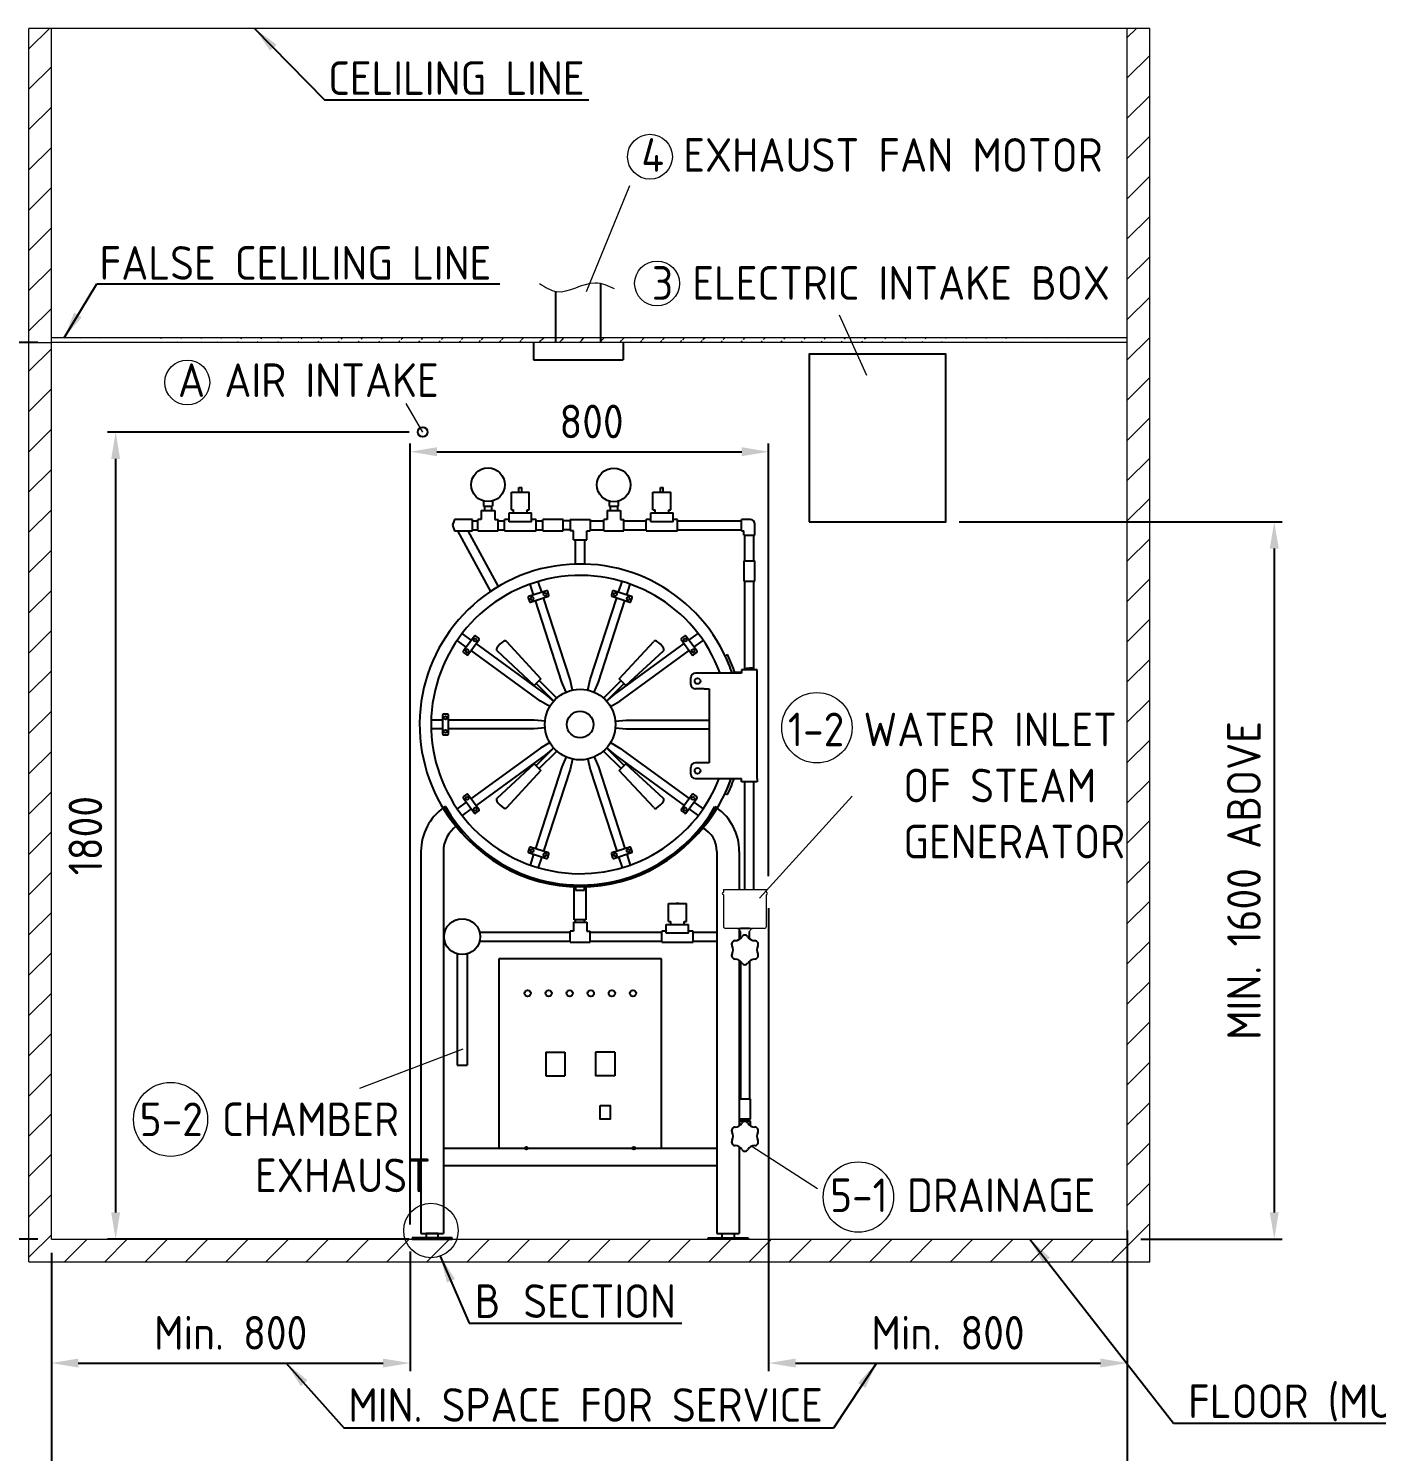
# Model space of a CAD drawing. Header units: millimetres. Extents: x -414134 to -402414, y -47635 to -39395.
# Drawn here: x -410227 to -407220, y -45771 to -42598 of the extents above; entities that cross this region are included whole.
import ezdxf

# ---------------------------------------------------------------- set-up
doc = ezdxf.new("R2010")
doc.units = ezdxf.units.MM
doc.linetypes.add('HIDDEN', pattern=[9.525, 6.35, -3.175])
doc.layers.get('0').update_dxf_attribs({"lineweight": 25})
for name, color, linetype, lineweight in [('D', 3, 'Continuous', 13), ('H', 2, 'HIDDEN', 15), ('S', 4, 'Continuous', 15)]:
    doc.layers.add(name, color=color, linetype=linetype, lineweight=lineweight)
doc.styles.get("Standard").update_dxf_attribs({"font": 'KAIU.TTF'})
doc.styles.add('STU25', font='isocp2.shx')
doc.dimstyles.new('STU25', dxfattribs={"dimscale": 30, "dimtxt": 2.5, "dimasz": 2, "dimexe": 0.6, "dimexo": 1, "dimgap": 1, "dimtad": 1, "dimdsep": 46, "dimtxsty": 'STU25', "dimcen": 2, "dimazin": 2, "dimtfac": 1, "dimtmove": 0, "dimatfit": 3, "dimfxl": 0, "dimtolj": 1, "dimtzin": 0, "dimarcsym": 0})
doc.dimstyles.new('STU25$7', dxfattribs={"dimscale": 30, "dimtxt": 2.5, "dimasz": 2, "dimexe": 1.25, "dimexo": 0.625, "dimgap": 1, "dimtad": 0, "dimdec": 4, "dimdsep": 46, "dimtxsty": 'STU25', "dimcen": 2.5, "dimazin": 2, "dimtfac": 1, "dimtdec": 4, "dimtmove": 0, "dimatfit": 3, "dimfxl": 0, "dimtolj": 1, "dimtzin": 0, "dimarcsym": 0})

# ---------------------------------------------------------------- blocks, each defined once
blk = doc.blocks.new('*D2')
at = {"layer": 'D', "color": 0, "linetype": 'Continuous', "lineweight": -2}
for p, q in [((-409375.5, -45264.9), (-409375.5, -43523.8)), ((-408575.5, -44487.9), (-408575.5, -43523.8)), ((-409315.5, -43541.8), (-408635.5, -43541.8))]:
    blk.add_line(p, q, dxfattribs=at)
at = {"layer": 'D', "color": 0}
for points in [[(-409315.5, -43531.8), (-409315.5, -43551.8), (-409375.5, -43541.8)], [(-408635.5, -43551.8), (-408635.5, -43531.8), (-408575.5, -43541.8)]]:
    blk.add_solid(points, dxfattribs=at)
at = {"layer": 'Defpoints', "color": 0}
for p in [(-408575.5, -43541.8), (-408575.5, -44517.9), (-409375.5, -45294.9)]:
    blk.add_point(p, dxfattribs=at)
at = {"layer": 'D', "color": 0, "insert": (-408970.5, -43474.3), "char_height": 75, "attachment_point": 5, "style": 'STU25'}
blk.add_mtext('\\A1;800', dxfattribs=at)
blk = doc.blocks.new('*D6')
at = {"layer": 'D', "color": 0, "lineweight": -2}
for p, q in [((-410175.5, -45327.9), (-410175.5, -45592)), ((-409375.5, -45324.9), (-409375.5, -45592)), ((-410115.5, -45574), (-409435.5, -45574))]:
    blk.add_line(p, q, dxfattribs=at)
at = {"layer": 'D', "color": 0}
for points in [[(-410115.5, -45564), (-410115.5, -45584), (-410175.5, -45574)], [(-409435.5, -45584), (-409435.5, -45564), (-409375.5, -45574)]]:
    blk.add_solid(points, dxfattribs=at)
at = {"layer": 'Defpoints', "color": 0}
for p in [(-410175.5, -45297.9), (-409375.5, -45294.9), (-409375.5, -45574)]:
    blk.add_point(p, dxfattribs=at)
at = {"layer": 'D', "color": 0, "insert": (-409775.5, -45506.5), "char_height": 75, "attachment_point": 5, "style": 'STU25'}
blk.add_mtext('\\A1;Min. 800', dxfattribs=at)
blk = doc.blocks.new('*D7')
at = {"layer": 'D', "color": 0, "lineweight": -2}
for p, q in [((-408575.5, -44559.7), (-408575.5, -45592)), ((-407775.5, -45278.4), (-407775.5, -45592)), ((-408515.5, -45574), (-407835.5, -45574))]:
    blk.add_line(p, q, dxfattribs=at)
at = {"layer": 'D', "color": 0}
for points in [[(-408515.5, -45564), (-408515.5, -45584), (-408575.5, -45574)], [(-407835.5, -45584), (-407835.5, -45564), (-407775.5, -45574)]]:
    blk.add_solid(points, dxfattribs=at)
at = {"layer": 'Defpoints', "color": 0}
for p in [(-408575.5, -44529.7), (-407775.5, -45248.4), (-407775.5, -45574)]:
    blk.add_point(p, dxfattribs=at)
at = {"layer": 'D', "color": 0, "insert": (-408175.5, -45506.5), "char_height": 75, "attachment_point": 5, "style": 'STU25'}
blk.add_mtext('\\A1;Min. 800', dxfattribs=at)
blk = doc.blocks.new('*D8')
at = {"layer": 'D', "color": 0, "lineweight": -2}
for p, q in [((-409377.1, -43497.9), (-410050.1, -43497.9)), ((-410032.1, -43557.9), (-410032.1, -45237.9)), ((-409377.1, -45297.9), (-410050.1, -45297.9))]:
    blk.add_line(p, q, dxfattribs=at)
at = {"layer": 'D', "color": 0}
for points in [[(-410022.1, -43557.9), (-410042.1, -43557.9), (-410032.1, -43497.9)], [(-410042.1, -45237.9), (-410022.1, -45237.9), (-410032.1, -45297.9)]]:
    blk.add_solid(points, dxfattribs=at)
at = {"layer": 'Defpoints', "color": 0}
for p in [(-409347.1, -43497.9), (-410032.1, -45297.9), (-409347.1, -45297.9)]:
    blk.add_point(p, dxfattribs=at)
at = {"layer": 'D', "color": 0, "insert": (-410099.6, -44397.9), "char_height": 75, "attachment_point": 5, "rotation": 90, "style": 'STU25'}
blk.add_mtext('\\A1;1800', dxfattribs=at)
blk = doc.blocks.new('*D16')
at = {"layer": 'D', "color": 0, "lineweight": -2}
for p, q in [((-407775.5, -45278.4), (-407775.5, -45941.9)), ((-410175.5, -45327.9), (-410175.5, -45941.9)), ((-410115.5, -45923.9), (-407835.5, -45923.9))]:
    blk.add_line(p, q, dxfattribs=at)
at = {"layer": 'D', "color": 0}
for points in [[(-410115.5, -45913.9), (-410115.5, -45933.9), (-410175.5, -45923.9)], [(-407835.5, -45933.9), (-407835.5, -45913.9), (-407775.5, -45923.9)]]:
    blk.add_solid(points, dxfattribs=at)
at = {"layer": 'Defpoints', "color": 0}
for p in [(-407775.5, -45248.4), (-410175.5, -45297.9), (-407775.5, -45923.9)]:
    blk.add_point(p, dxfattribs=at)
at = {"layer": 'D', "color": 0, "insert": (-408862.4, -45852.6), "char_height": 75, "attachment_point": 5, "style": 'STU25'}
blk.add_mtext('\\A1;2400(STERILIZE SPACE)', dxfattribs=at)
blk = doc.blocks.new('*D20')
at = {"layer": 'D', "color": 0, "lineweight": -2}
for p, q in [((-408150.3, -43697.9), (-407429.7, -43697.9)), ((-407447.7, -43757.9), (-407447.7, -45237.9)), ((-407745.5, -45297.9), (-407429.7, -45297.9))]:
    blk.add_line(p, q, dxfattribs=at)
at = {"layer": 'D', "color": 0}
for points in [[(-407437.7, -43757.9), (-407457.7, -43757.9), (-407447.7, -43697.9)], [(-407457.7, -45237.9), (-407437.7, -45237.9), (-407447.7, -45297.9)]]:
    blk.add_solid(points, dxfattribs=at)
at = {"layer": 'Defpoints', "color": 0}
for p in [(-408180.3, -43697.9), (-407775.5, -45297.9), (-407447.7, -45297.9)]:
    blk.add_point(p, dxfattribs=at)
at = {"layer": 'D', "color": 0, "insert": (-407515.2, -44497.9), "char_height": 75, "attachment_point": 5, "rotation": 90, "style": 'STU25'}
blk.add_mtext('\\A1;{\\Fisocp2.shx;MIN. 1600 ABOVE}', dxfattribs=at)
blk = doc.blocks.new('*D19')
at = {"layer": 'D', "color": 0, "lineweight": -2}
for p, q in [((-410205.5, -43297.9), (-410387.2, -43297.9)), ((-410369.2, -43357.9), (-410369.2, -45237.9)), ((-410205.5, -45297.9), (-410387.2, -45297.9))]:
    blk.add_line(p, q, dxfattribs=at)
at = {"layer": 'D', "color": 0}
for points in [[(-410359.2, -43357.9), (-410379.2, -43357.9), (-410369.2, -43297.9)], [(-410379.2, -45237.9), (-410359.2, -45237.9), (-410369.2, -45297.9)]]:
    blk.add_solid(points, dxfattribs=at)
at = {"layer": 'Defpoints', "color": 0}
for p in [(-410175.5, -43297.9), (-410369.2, -45297.9), (-410175.5, -45297.9)]:
    blk.add_point(p, dxfattribs=at)
at = {"layer": 'D', "color": 0, "insert": (-410477.9, -44864.7), "char_height": 75, "attachment_point": 1, "rotation": 90, "style": 'STU25'}
blk.add_mtext('\\A1;FINISHED WALL {\\f標楷體|b0|i0|c136|p65;＞}2000mm', dxfattribs=at)

msp = doc.modelspace()

# ---------------------------------------------------------------- hatches: boundary and pattern name
at = {"layer": 'H', "linetype": 'HIDDEN', "ltscale": 5}
h = msp.add_hatch(dxfattribs=at)
h.set_pattern_fill('ANSI31', color=256, scale=20, style=0)
h.set_pattern_definition([(45, (-175861.64, -25781.64), (-44.90128, 44.90128), [])])
h.paths.add_polyline_path([(-407725.48, -45347.93), (-407725.48, -42597.93), (-407775.48, -42597.93), (-407775.48, -45297.93), (-410175.48, -45297.93), (-410175.48, -42597.93), (-410225.48, -42597.93), (-410225.48, -45347.93)])
at = {"layer": 'H'}
h = msp.add_hatch(dxfattribs=at)
h.set_pattern_fill('ANSI31', color=256, scale=10, style=0)
h.set_pattern_definition([(45, (-172632.392, -25781.64), (-22.4506403, 22.4506403), [])])
edge = h.paths.add_edge_path()
edge.add_line((-407775.48, -43297.93), (-410175.48, -43297.93))
edge.add_line((-407775.48, -43287.93), (-410175.48, -43287.93))

# ---------------------------------------------------------------- linework, layer by layer
at = {"linetype": 'Continuous'}
for p, q in [((-409049.98, -43297.93), (-409049.98, -43184.533)), ((-408949.98, -43297.93), (-408949.98, -43166.623)), ((-409099.98, -43297.93), (-409099.98, -43337.073)), ((-408899.98, -43297.93), (-408899.98, -43337.073)), ((-409099.98, -43337.073), (-408899.98, -43337.073)), ((-409149.404, -43631.697), (-409109.404, -43631.697)), ((-409149.404, -43671.697), (-409149.404, -43631.697)), ((-409132.404, -43631.697), (-409132.404, -43621.697)), ((-409132.404, -43621.697), (-409126.404, -43621.697)), ((-409126.404, -43631.697), (-409126.404, -43621.697)), ((-409109.404, -43671.697), (-409109.404, -43631.697)), ((-408833.48, -43631.697), (-408793.48, -43631.697)), ((-408833.48, -43671.697), (-408833.48, -43631.697)), ((-408816.48, -43631.697), (-408816.48, -43621.697)), ((-408816.48, -43621.697), (-408810.48, -43621.697)), ((-408810.48, -43631.697), (-408810.48, -43621.697)), ((-408793.48, -43671.697), (-408793.48, -43631.697)), ((-409211.414, -43651.849), (-409211.414, -43663.207)), ((-409211.414, -43663.207), (-409191.414, -43663.207)), ((-409209.414, -43663.207), (-409209.414, -43673.207)), ((-409193.414, -43663.207), (-409193.414, -43673.207)), ((-409193.414, -43663.207), (-409193.414, -43673.207)), ((-409191.414, -43651.849), (-409191.414, -43663.207)), ((-408930.98, -43651.849), (-408930.98, -43663.207)), ((-408930.98, -43663.207), (-408910.98, -43663.207)), ((-408928.98, -43663.207), (-408928.98, -43673.207)), ((-408912.98, -43663.207), (-408912.98, -43673.207)), ((-408912.98, -43663.207), (-408912.98, -43673.207)), ((-408910.98, -43651.849), (-408910.98, -43663.207)), ((-409275.98, -43693.207), (-409280.98, -43705.707)), ((-409235.98, -43693.207), (-409275.98, -43693.207)), ((-409235.98, -43718.207), (-409235.98, -43693.207)), ((-409235.98, -43695.707), (-409223.914, -43695.707)), ((-409223.914, -43718.207), (-409223.914, -43693.207)), ((-409216.414, -43693.207), (-409223.914, -43693.207)), ((-409216.414, -43673.207), (-409216.414, -43693.207)), ((-409216.414, -43673.207), (-409186.414, -43673.207)), ((-409211.414, -43673.207), (-409191.414, -43673.207)), ((-409186.414, -43673.207), (-409186.414, -43693.207)), ((-409186.414, -43693.207), (-409178.914, -43693.207)), ((-409178.914, -43718.207), (-409178.914, -43693.207)), ((-409178.914, -43695.707), (-409164.404, -43695.707)), ((-409164.404, -43718.207), (-409164.404, -43693.207)), ((-409154.404, -43693.207), (-409164.404, -43693.207)), ((-409154.404, -43688.207), (-409154.404, -43678.207)), ((-409154.404, -43678.207), (-409104.404, -43678.207)), ((-409154.404, -43698.207), (-409154.404, -43688.207)), ((-409149.404, -43671.697), (-409144.404, -43671.697)), ((-409144.404, -43678.207), (-409144.404, -43671.697)), ((-409114.404, -43671.697), (-409109.404, -43671.697)), ((-409114.404, -43678.207), (-409114.404, -43671.697)), ((-409104.404, -43688.207), (-409104.404, -43678.207)), ((-409104.404, -43698.207), (-409104.404, -43688.207)), ((-409094.404, -43693.207), (-409104.404, -43693.207)), ((-409094.404, -43718.207), (-409094.404, -43693.207)), ((-409094.404, -43695.707), (-409078.869, -43695.707)), ((-409078.869, -43718.207), (-409078.869, -43693.207)), ((-409033.869, -43693.207), (-409078.869, -43693.207)), ((-409033.869, -43718.207), (-409033.869, -43693.207)), ((-409018.48, -43695.707), (-409033.869, -43695.707)), ((-409018.48, -43693.207), (-409018.48, -43718.207)), ((-409018.48, -43693.207), (-408973.48, -43693.207)), ((-408973.48, -43693.207), (-408973.48, -43718.207)), ((-408973.48, -43695.707), (-408943.48, -43695.707)), ((-408943.48, -43718.207), (-408943.48, -43693.207)), ((-408935.98, -43693.207), (-408943.48, -43693.207)), ((-408935.98, -43673.207), (-408905.98, -43673.207)), ((-408935.98, -43673.207), (-408935.98, -43693.207)), ((-408930.98, -43673.207), (-408910.98, -43673.207)), ((-408905.98, -43673.207), (-408905.98, -43693.207)), ((-408905.98, -43693.207), (-408898.48, -43693.207)), ((-408898.48, -43718.207), (-408898.48, -43693.207)), ((-408898.48, -43695.707), (-408848.48, -43695.707)), ((-408848.48, -43718.207), (-408848.48, -43693.207)), ((-408838.48, -43693.207), (-408848.48, -43693.207)), ((-408838.48, -43678.207), (-408788.48, -43678.207)), ((-408838.48, -43688.207), (-408838.48, -43678.207)), ((-408838.48, -43698.207), (-408838.48, -43688.207)), ((-408833.48, -43671.697), (-408828.48, -43671.697)), ((-408828.48, -43678.207), (-408828.48, -43671.697)), ((-408798.48, -43671.697), (-408793.48, -43671.697)), ((-408798.48, -43678.207), (-408798.48, -43671.697)), ((-408788.48, -43688.207), (-408788.48, -43678.207)), ((-408788.48, -43698.207), (-408788.48, -43688.207)), ((-408778.48, -43693.207), (-408788.48, -43693.207)), ((-408778.48, -43718.207), (-408778.48, -43693.207)), ((-408778.48, -43695.707), (-408636.023, -43695.707)), ((-408636.023, -43718.207), (-408636.023, -43693.207)), ((-408616.023, -43693.207), (-408636.023, -43693.207)), ((-409280.98, -43705.707), (-409275.98, -43718.207)), ((-409275.98, -43718.207), (-409235.98, -43718.207)), ((-409269.643, -43718.207), (-409195.777, -43853.146)), ((-409246.549, -43718.207), (-409178.862, -43842.444)), ((-409235.98, -43715.707), (-409223.914, -43715.707)), ((-409223.914, -43718.207), (-409178.914, -43718.207)), ((-409178.914, -43715.707), (-409164.404, -43715.707)), ((-409164.404, -43718.207), (-409094.404, -43718.207)), ((-409104.404, -43698.207), (-409154.404, -43698.207)), ((-409094.404, -43715.707), (-409078.869, -43715.707)), ((-409078.869, -43718.207), (-409033.869, -43718.207)), ((-409018.48, -43715.707), (-409033.869, -43715.707)), ((-409010.98, -43718.207), (-409018.48, -43718.207)), ((-409010.98, -43738.207), (-409010.98, -43718.207)), ((-408980.98, -43718.207), (-408973.48, -43718.207)), ((-408980.98, -43738.207), (-408980.98, -43718.207)), ((-408973.48, -43715.707), (-408943.48, -43715.707)), ((-408943.48, -43718.207), (-408898.48, -43718.207)), ((-408898.48, -43715.707), (-408848.48, -43715.707)), ((-408848.48, -43718.207), (-408778.48, -43718.207)), ((-408788.48, -43698.207), (-408838.48, -43698.207)), ((-408778.48, -43715.707), (-408636.023, -43715.707)), ((-408636.023, -43718.207), (-408631.023, -43718.207)), ((-408631.023, -43728.207), (-408631.023, -43718.207)), ((-408631.023, -43728.207), (-408606.023, -43728.207)), ((-408628.523, -43785.207), (-408628.523, -43728.207)), ((-408608.523, -43785.207), (-408608.523, -43728.207)), ((-408606.023, -43728.207), (-408606.023, -43703.207)), ((-409010.98, -43738.207), (-408980.98, -43738.207)), ((-408631.023, -43785.207), (-408606.023, -43785.207)), ((-408631.023, -43785.207), (-408631.023, -43830.207)), ((-408606.023, -43830.207), (-408606.023, -43785.207)), ((-408631.023, -43830.207), (-408606.023, -43830.207)), ((-408628.523, -44028.207), (-408628.523, -43830.207)), ((-408608.523, -44028.207), (-408608.523, -43830.207)), ((-409160.043, -43964.949), (-409083.381, -44047.956)), ((-408908.579, -44047.956), (-408831.748, -43964.762)), ((-409098.231, -44062.805), (-409181.425, -43985.975)), ((-408810.722, -43986.144), (-408893.729, -44062.805)), ((-408636.023, -44035.707), (-408739.023, -44035.707)), ((-408601.023, -44028.207), (-408636.023, -44028.207)), ((-408636.023, -44028.207), (-408636.023, -44035.707)), ((-408625.49, -44024.171), (-408626.032, -44024.713)), ((-408626.032, -44027.665), (-408626.032, -44024.713)), ((-408625.49, -44024.171), (-408618.523, -44024.171)), ((-408611.556, -44024.171), (-408618.523, -44024.171)), ((-408611.556, -44024.171), (-408611.014, -44024.713)), ((-408611.014, -44027.665), (-408611.014, -44024.713)), ((-408601.023, -44035.707), (-408601.023, -44028.207)), ((-408601.023, -44270.707), (-408601.023, -44035.707)), ((-409083.381, -44047.956), (-409098.231, -44062.805)), ((-409094.165, -44058.739), (-409054.922, -44097.982)), ((-409048.204, -44091.265), (-409087.447, -44052.022)), ((-408904.513, -44052.022), (-408943.755, -44091.265)), ((-408937.038, -44097.982), (-408897.795, -44058.739)), ((-408893.729, -44062.805), (-408908.579, -44047.956)), ((-408719.023, -44070.707), (-408708.023, -44070.707)), ((-408708.023, -44070.707), (-408708.023, -44235.707)), ((-409054.922, -44202.431), (-409094.165, -44241.674)), ((-408897.795, -44241.674), (-408937.038, -44202.431)), ((-409087.447, -44248.391), (-409048.204, -44209.149)), ((-408943.755, -44209.149), (-408904.513, -44248.391)), ((-408708.023, -44235.707), (-408719.023, -44235.707)), ((-409181.238, -44314.27), (-409098.231, -44237.608)), ((-409083.381, -44252.457), (-409160.211, -44335.651)), ((-409098.231, -44237.608), (-409083.381, -44252.457)), ((-408908.579, -44252.457), (-408893.729, -44237.608)), ((-408831.917, -44335.464), (-408908.579, -44252.457)), ((-408893.729, -44237.608), (-408810.535, -44314.438)), ((-408739.023, -44270.707), (-408636.023, -44270.707)), ((-408636.023, -44278.207), (-408636.023, -44270.707)), ((-408601.023, -44278.207), (-408636.023, -44278.207)), ((-408628.523, -44517.93), (-408628.523, -44278.207)), ((-408608.523, -44517.93), (-408608.523, -44278.207)), ((-408601.023, -44270.707), (-408601.023, -44278.207)), ((-408798.938, -44549.197), (-408758.938, -44549.197)), ((-408798.938, -44589.197), (-408798.938, -44549.197)), ((-408781.938, -44549.197), (-408781.938, -44548.697)), ((-408781.938, -44548.697), (-408775.938, -44548.697)), ((-408775.938, -44549.197), (-408775.938, -44548.697)), ((-408758.938, -44589.197), (-408758.938, -44549.197)), ((-409220.454, -44613.207), (-409018.48, -44613.207)), ((-409010.98, -44610.707), (-409018.48, -44610.707)), ((-409018.48, -44635.707), (-409018.48, -44610.707)), ((-409010.98, -44590.707), (-408980.98, -44590.707)), ((-409010.98, -44590.707), (-409010.98, -44610.707)), ((-409005.98, -44590.707), (-409005.98, -44585.707)), ((-408985.98, -44590.707), (-408985.98, -44585.707)), ((-408980.98, -44590.707), (-408980.98, -44610.707)), ((-408980.98, -44610.707), (-408973.48, -44610.707)), ((-408973.48, -44635.707), (-408973.48, -44610.707)), ((-408973.48, -44613.207), (-408813.938, -44613.207)), ((-408803.938, -44610.707), (-408813.938, -44610.707)), ((-408813.938, -44635.707), (-408813.938, -44610.707)), ((-408803.938, -44595.707), (-408753.938, -44595.707)), ((-408803.938, -44605.707), (-408803.938, -44595.707)), ((-408803.938, -44615.707), (-408803.938, -44605.707)), ((-408753.938, -44615.707), (-408803.938, -44615.707)), ((-408798.938, -44589.197), (-408793.938, -44589.197)), ((-408793.938, -44595.707), (-408793.938, -44589.197)), ((-408763.938, -44589.197), (-408758.938, -44589.197)), ((-408763.938, -44595.707), (-408763.938, -44589.197)), ((-408753.938, -44605.707), (-408753.938, -44595.707)), ((-408753.938, -44615.707), (-408753.938, -44605.707)), ((-408743.938, -44610.707), (-408753.938, -44610.707)), ((-408743.938, -44635.707), (-408743.938, -44610.707)), ((-408743.938, -44613.207), (-408690.98, -44613.207)), ((-408638.63, -44625.965), (-408638.63, -44611.411)), ((-408618.33, -44625.965), (-408618.33, -44611.411)), ((-409220.454, -44633.207), (-409018.48, -44633.207)), ((-409018.48, -44635.707), (-408973.48, -44635.707)), ((-408973.48, -44633.207), (-408813.938, -44633.207)), ((-408813.938, -44635.707), (-408743.938, -44635.707)), ((-408743.938, -44633.207), (-408690.98, -44633.207)), ((-408638.48, -44677.855), (-408638.48, -44984.761)), ((-408618.48, -44677.855), (-408618.48, -44984.761)), ((-408640.98, -44984.761), (-408640.98, -45029.761)), ((-408640.98, -44984.761), (-408615.98, -44984.761)), ((-408615.98, -45029.761), (-408615.98, -44984.761)), ((-408640.98, -45029.761), (-408615.98, -45029.761)), ((-408618.48, -45029.761), (-408638.48, -45029.761)), ((-408638.48, -45029.761), (-408638.48, -45034.761)), ((-408618.48, -45029.761), (-408618.48, -45034.761)), ((-408640.98, -45034.761), (-408615.98, -45034.761)), ((-408640.98, -45034.761), (-408640.98, -45044.977)), ((-408615.98, -45044.977), (-408615.98, -45034.761)), ((-409281.48, -45294.93), (-409370.48, -45294.93)), ((-409370.48, -45294.93), (-409370.48, -45297.93)), ((-409370.48, -45297.93), (-409281.48, -45297.93)), ((-409312.701, -45284.93), (-409339.259, -45284.93)), ((-409339.259, -45284.93), (-409339.259, -45294.93)), ((-409312.701, -45294.93), (-409312.701, -45284.93)), ((-409281.48, -45297.93), (-409281.48, -45294.93)), ((-408710.48, -45294.93), (-408621.48, -45294.93)), ((-408710.48, -45297.93), (-408710.48, -45294.93)), ((-408621.48, -45297.93), (-408710.48, -45297.93)), ((-408679.259, -45294.93), (-408679.259, -45284.93)), ((-408652.701, -45284.93), (-408652.701, -45294.93)), ((-408621.48, -45294.93), (-408621.48, -45297.93))]:
    msp.add_line(p, q, dxfattribs=at)
for p, q in [((-409005.98, -43738.207), (-408985.98, -43738.207)), ((-409005.98, -43792.346), (-409005.98, -43738.207)), ((-408985.98, -43738.207), (-408985.98, -43792.346)), ((-409070.876, -43851.743), (-409110.82, -43864.722)), ((-409099.883, -43861.168), (-409107.721, -43837.045)), ((-409081.813, -43855.297), (-409089.651, -43831.174)), ((-409065.575, -43861.587), (-409068.356, -43853.027)), ((-408923.604, -43853.027), (-408926.385, -43861.587)), ((-408881.14, -43864.722), (-408921.084, -43851.743)), ((-408910.147, -43855.297), (-408902.309, -43831.174)), ((-408892.077, -43861.168), (-408884.239, -43837.045)), ((-409112.104, -43867.242), (-409109.323, -43875.801)), ((-409106.803, -43877.085), (-409066.859, -43864.107)), ((-409036.623, -44055.863), (-409095.866, -43873.532)), ((-409018.553, -44049.992), (-409077.796, -43867.66)), ((-408973.407, -44049.992), (-408914.164, -43867.66)), ((-408955.337, -44055.863), (-408896.094, -43873.532)), ((-408925.101, -43864.107), (-408885.157, -43877.085)), ((-408882.637, -43875.801), (-408879.855, -43867.242)), ((-409238.764, -43962.071), (-409259.284, -43947.162)), ((-408753.196, -43962.071), (-408732.676, -43947.162)), ((-409249.932, -43977.442), (-409270.452, -43962.534)), ((-409232.005, -43952.767), (-409256.692, -43986.746)), ((-409246.174, -43994.387), (-409221.487, -43960.408)), ((-409221.93, -43957.615), (-409229.211, -43952.325)), ((-409073.146, -44082.399), (-409228.247, -43969.712)), ((-408918.813, -44082.399), (-408763.713, -43969.712)), ((-408770.472, -43960.408), (-408745.785, -43994.387)), ((-408762.749, -43952.325), (-408770.03, -43957.615)), ((-408735.268, -43986.746), (-408759.955, -43952.767)), ((-408742.028, -43977.442), (-408721.508, -43962.534)), ((-409256.249, -43989.54), (-409248.968, -43994.83)), ((-409084.314, -44097.771), (-409239.415, -43985.083)), ((-408907.646, -44097.771), (-408752.545, -43985.083)), ((-408742.992, -43994.83), (-408735.711, -43989.54)), ((-408672.617, -43996.696), (-408667.198, -43994.12)), ((-408749.023, -44060.707), (-408749.023, -44045.707)), ((-408636.023, -44034.207), (-408650.986, -44034.207)), ((-409027.383, -44077.989), (-409036.623, -44055.863)), ((-409013.023, -44073.323), (-409018.553, -44049.992)), ((-408978.937, -44073.323), (-408973.407, -44049.992)), ((-408964.577, -44077.989), (-408955.337, -44055.863)), ((-408719.023, -44070.707), (-408739.023, -44070.707)), ((-409063.834, -44110.239), (-409084.314, -44097.771)), ((-409054.959, -44098.024), (-409073.146, -44082.399)), ((-408937.001, -44098.024), (-408918.813, -44082.399)), ((-408928.126, -44110.239), (-408907.646, -44097.771)), ((-409302.98, -44140.707), (-409328.344, -44140.707)), ((-409302.98, -44129.207), (-409302.98, -44171.207)), ((-409291.98, -44127.207), (-409300.98, -44127.207)), ((-409289.98, -44171.207), (-409289.98, -44129.207)), ((-409098.265, -44140.707), (-409289.98, -44140.707)), ((-409074.367, -44142.658), (-409098.265, -44140.707)), ((-408917.593, -44142.658), (-408893.695, -44140.707)), ((-408893.695, -44140.707), (-408708.023, -44140.707)), ((-409302.98, -44159.707), (-409328.344, -44159.707)), ((-409098.265, -44159.707), (-409289.98, -44159.707)), ((-409074.367, -44157.756), (-409098.265, -44159.707)), ((-408917.593, -44157.756), (-408893.695, -44159.707)), ((-408893.695, -44159.707), (-408708.023, -44159.707)), ((-409300.98, -44173.207), (-409291.98, -44173.207)), ((-409084.314, -44202.643), (-409239.415, -44315.33)), ((-409063.834, -44190.174), (-409084.314, -44202.643)), ((-409054.959, -44202.389), (-409073.146, -44218.014)), ((-408937.001, -44202.389), (-408918.813, -44218.014)), ((-408928.126, -44190.174), (-408907.646, -44202.643)), ((-408907.646, -44202.643), (-408752.545, -44315.33)), ((-409073.146, -44218.014), (-409228.247, -44330.701)), ((-409027.383, -44222.425), (-409036.623, -44244.55)), ((-409013.023, -44227.09), (-409018.553, -44250.421)), ((-408978.937, -44227.09), (-408973.407, -44250.421)), ((-408964.577, -44222.425), (-408955.337, -44244.55)), ((-408918.813, -44218.014), (-408763.713, -44330.701)), ((-408719.023, -44235.707), (-408739.023, -44235.707)), ((-409036.623, -44244.55), (-409095.866, -44426.882)), ((-409018.553, -44250.421), (-409077.796, -44432.753)), ((-408973.407, -44250.421), (-408914.164, -44432.753)), ((-408955.337, -44244.55), (-408896.094, -44426.882)), ((-408749.023, -44260.707), (-408749.023, -44245.707)), ((-409249.932, -44322.971), (-409270.452, -44337.88)), ((-409256.692, -44313.667), (-409232.005, -44347.646)), ((-409248.968, -44305.584), (-409256.249, -44310.874)), ((-409221.487, -44340.005), (-409246.174, -44306.026)), ((-408745.785, -44306.026), (-408770.472, -44340.005)), ((-408759.955, -44347.646), (-408735.268, -44313.667)), ((-408735.711, -44310.874), (-408742.992, -44305.584)), ((-408742.028, -44322.971), (-408721.508, -44337.88)), ((-408672.617, -44303.717), (-408667.198, -44306.294)), ((-409296.327, -44332.962), (-409299.809, -44334.93)), ((-409238.764, -44338.342), (-409259.284, -44353.251)), ((-409229.211, -44348.089), (-409221.93, -44342.799)), ((-408770.03, -44342.799), (-408762.749, -44348.089)), ((-408753.196, -44338.342), (-408732.676, -44353.251)), ((-408695.633, -44332.962), (-408692.151, -44334.93)), ((-409109.323, -44424.612), (-409112.104, -44433.172)), ((-409066.859, -44436.307), (-409106.803, -44423.328)), ((-408885.157, -44423.328), (-408925.101, -44436.307)), ((-408879.855, -44433.172), (-408882.637, -44424.612)), ((-409350.98, -44433.228), (-409350.98, -45284.93)), ((-409300.98, -44433.228), (-409300.98, -45284.93)), ((-409110.82, -44435.692), (-409070.876, -44448.67)), ((-409099.883, -44439.245), (-409107.721, -44463.368)), ((-409081.813, -44445.117), (-409089.651, -44469.24)), ((-409068.356, -44447.386), (-409065.575, -44438.827)), ((-408926.385, -44438.827), (-408923.604, -44447.386)), ((-408921.084, -44448.67), (-408881.14, -44435.692)), ((-408910.147, -44445.117), (-408902.309, -44469.24)), ((-408892.077, -44439.245), (-408884.239, -44463.368)), ((-408690.98, -44433.228), (-408690.98, -45284.93)), ((-408640.98, -44433.228), (-408640.98, -44517.93)), ((-409008.98, -44585.707), (-409008.98, -44507.971)), ((-409005.98, -44508.067), (-409005.98, -44519.707)), ((-409005.98, -44519.707), (-408985.98, -44519.707)), ((-408985.98, -44519.707), (-408985.98, -44508.067)), ((-408982.98, -44507.971), (-408982.98, -44585.707)), ((-408982.98, -44585.707), (-409008.98, -44585.707)), ((-408640.98, -44604.93), (-408640.98, -44629.169)), ((-408628.48, -44604.93), (-408638.63, -44604.93)), ((-408618.33, -44604.93), (-408628.48, -44604.93)), ((-408638.63, -44625.965), (-408638.63, -44627.369)), ((-408618.33, -44627.369), (-408618.33, -44625.965)), ((-409270.184, -44662.754), (-409270.184, -44909.755)), ((-409248.184, -44662.754), (-409248.184, -44909.755)), ((-408814.73, -44672.43), (-409177.23, -44672.43)), ((-409177.23, -44672.43), (-409177.23, -45094.93)), ((-408814.73, -45094.93), (-408814.73, -44672.43)), ((-408640.98, -44675.918), (-408640.98, -45044.976)), ((-409072.58, -44880.93), (-409072.58, -44933.43)), ((-409072.58, -44880.93), (-409029.88, -44880.93)), ((-409029.88, -44880.93), (-409029.88, -44933.43)), ((-408918.88, -44880.93), (-408961.58, -44880.93)), ((-408961.58, -44880.93), (-408961.58, -44933.43)), ((-408918.88, -44880.93), (-408918.88, -44933.43)), ((-409270.184, -44909.755), (-409248.184, -44909.755)), ((-409072.58, -44933.43), (-409029.88, -44933.43)), ((-408918.88, -44933.43), (-408961.58, -44933.43)), ((-408640.98, -45091.727), (-408640.98, -45284.93)), ((-409300.98, -45094.93), (-408690.98, -45094.93)), ((-409177.23, -45094.93), (-408814.73, -45094.93)), ((-409300.98, -45133.43), (-408690.98, -45133.43)), ((-409350.98, -45284.93), (-409300.98, -45284.93)), ((-408690.98, -45284.93), (-408640.98, -45284.93))]:
    msp.add_line(p, q)
at = {"color": 7, "linetype": 'Continuous', "lineweight": 15}
for p, q in [((-408676.48, -44517.93), (-408580.48, -44517.93)), ((-408676.48, -44517.93), (-408676.48, -44524.146)), ((-408580.48, -44524.146), (-408580.48, -44517.93)), ((-408676.48, -44529.714), (-408676.48, -44599.93)), ((-408580.48, -44599.93), (-408580.48, -44529.714)), ((-408585.48, -44604.93), (-408671.48, -44604.93))]:
    msp.add_line(p, q, dxfattribs=at)
at = {"linetype": 'Continuous'}
msp.add_lwpolyline([(-408485.023, -43697.93), (-408180.335, -43697.93), (-408180.335, -43324.06), (-408485.023, -43324.06)], close=True, dxfattribs=at)
msp.add_lwpolyline([(-408951.23, -44999.58), (-408929.23, -44999.58), (-408929.23, -45029.78), (-408951.23, -45029.78)], close=True)
for centre, radius in [((-409347.11, -43497.93), 10.761), ((-409103.105, -43869.049), 3.5), ((-409074.574, -43859.779), 3.5), ((-408917.386, -43859.779), 3.5), ((-408888.854, -43869.049), 3.5), ((-409247.906, -43985.712), 3.5), ((-409230.273, -43961.442), 3.5), ((-408761.687, -43961.442), 3.5), ((-408744.054, -43985.712), 3.5), ((-408734.023, -44053.207), 6.5), ((-409296.48, -44135.207), 3.5), ((-408995.98, -44150.207), 29.644), ((-409296.48, -44165.207), 3.5), ((-408734.023, -44253.207), 6.5), ((-409247.906, -44314.701), 3.5), ((-408744.054, -44314.701), 3.5), ((-409230.273, -44338.971), 3.5), ((-408761.687, -44338.971), 3.5), ((-409103.105, -44431.364), 3.5), ((-409074.574, -44440.634), 3.5), ((-408917.386, -44440.634), 3.5), ((-408888.854, -44431.364), 3.5), ((-409113.23, -44749.43), 7), ((-409066.23, -44749.43), 7), ((-409019.23, -44749.43), 7), ((-408972.23, -44749.43), 7), ((-408925.23, -44749.43), 7), ((-408878.23, -44749.43), 7), ((-409115.98, -45094.93), 3), ((-408875.98, -45094.93), 3)]:
    msp.add_circle(centre, radius)
for centre, radius in [((-409201.414, -43615.493), 37.5), ((-408920.98, -43615.707), 37.5), ((-408995.98, -44150.207), 78.75), ((-409259.184, -44623.207), 40)]:
    msp.add_circle(centre, radius, dxfattribs=at)
for centre, radius, start, end in [((-408616.023, -43703.207), 10, 0, 90), ((-409177.884, -43982.435), 5.007, 146.352885, 225), ((-409135.624, -44010.563), 55.773, 123.648227, 146.352885), ((-409163.756, -43968.297), 5, 42.039064, 123.648227), ((-408828.208, -43968.302), 5.007, 56.352885, 135), ((-408856.336, -44010.563), 55.773, 33.648227, 56.352885), ((-408814.07, -43982.43), 5, 312.039064, 33.648227), ((-409177.889, -44317.983), 5, 132.039064, 213.648227), ((-409135.624, -44289.85), 55.773, 213.648227, 236.352885), ((-408856.336, -44289.85), 55.773, 303.648227, 326.352885), ((-408814.075, -44317.978), 5.007, 326.352885, 45), ((-409163.752, -44332.111), 5.007, 236.352885, 315), ((-408828.204, -44332.116), 5, 222.039064, 303.648227)]:
    msp.add_arc(centre, radius, start, end, dxfattribs=at)
for centre, radius, start, end in [((-408995.98, -44150.207), 358, 18.65279, 340.330613), ((-408995.98, -44150.207), 332.5, 20.142788, 338.751969), ((-409070.258, -43853.645), 2, 18, 108), ((-408921.702, -43853.645), 2, 72, 162), ((-409110.202, -43866.624), 2, 108, 198), ((-409107.421, -43875.183), 2, 198, 288), ((-409067.477, -43862.205), 2, 288, 18), ((-408924.483, -43862.205), 2, 162, 252), ((-408884.539, -43875.183), 2, 252, 342), ((-408881.758, -43866.624), 2, 342, 72), ((-409230.387, -43953.943), 2, 54, 144), ((-409223.105, -43959.233), 2, 324, 54), ((-408768.854, -43959.233), 2, 126, 216), ((-408761.573, -43953.943), 2, 36, 126), ((-409255.074, -43987.922), 2, 144, 234), ((-409247.792, -43993.212), 2, 234, 324), ((-408744.167, -43993.212), 2, 216, 306), ((-408736.886, -43987.922), 2, 306, 36), ((-408995.48, -44150.207), 357.5, 18.679842, 25.429472), ((-408995.48, -44150.207), 363.5, 18.360399, 25.429472), ((-408995.48, -44150.207), 363.5, 18.360399, 25.429472), ((-408739.023, -44045.707), 10, 90, 180), ((-408739.023, -44060.707), 10, 180, 270), ((-409300.98, -44129.207), 2, 90, 180), ((-409291.98, -44129.207), 2, 0, 90), ((-409300.98, -44171.207), 2, 180, 270), ((-409291.98, -44171.207), 2, 270, 0), ((-408739.023, -44245.707), 10, 90, 180), ((-408739.023, -44260.707), 10, 180, 270), ((-408995.48, -44150.207), 357.5, 334.570528, 340.301967), ((-408995.48, -44150.207), 363.5, 334.570528, 340.640197), ((-408995.48, -44150.207), 363.5, 334.570528, 340.640197), ((-409255.074, -44312.492), 2, 126, 216), ((-409247.792, -44307.202), 2, 36, 126), ((-408744.167, -44307.202), 2, 54, 144), ((-408736.886, -44312.492), 2, 324, 54), ((-409230.98, -44433.228), 120, 125, 180), ((-408995.98, -44163.207), 349, 209.474974, 330.525026), ((-408995.98, -44163.207), 345, 209.474974, 330.525026), ((-409230.387, -44346.471), 2, 216, 306), ((-409223.105, -44341.18), 2, 306, 36), ((-408768.854, -44341.18), 2, 144, 234), ((-408761.573, -44346.471), 2, 234, 324), ((-408760.98, -44433.228), 120, 0, 55), ((-409230.98, -44433.228), 70, 125.593335, 180), ((-408750.98, -44433.228), 60, 0, 61.900167), ((-409107.421, -44425.23), 2, 72, 162), ((-408884.539, -44425.23), 2, 18, 108), ((-409110.202, -44433.79), 2, 162, 252), ((-409070.258, -44446.768), 2, 252, 342), ((-409067.477, -44438.209), 2, 342, 72), ((-408924.483, -44438.209), 2, 108, 198), ((-408921.702, -44446.768), 2, 198, 288), ((-408881.758, -44433.79), 2, 288, 18)]:
    msp.add_arc(centre, radius, start, end)
at = {"color": 7, "linetype": 'Continuous', "lineweight": 15}
for centre, radius, start, end in [((-408676.48, -44526.93), 2.5, 96.15064, 263.84936), ((-408676.78, -44524.146), 0.3, 276.15064, 0), ((-408676.78, -44529.714), 0.3, 0, 83.84936), ((-408580.18, -44524.146), 0.3, 180, 263.84936), ((-408580.18, -44529.714), 0.3, 96.15064, 180), ((-408580.48, -44526.93), 2.5, 276.15064, 83.84936), ((-408671.48, -44599.93), 5, 180, 270), ((-408647.99, -44614.93), 10, 20.605558, 90), ((-408608.97, -44614.93), 10, 90, 159.394442), ((-408585.48, -44599.93), 5, 270, 0)]:
    msp.add_arc(centre, radius, start, end, dxfattribs=at)
at = {"color": 7, "linetype": 'Continuous'}
for centre, radius, start, end in [((-408650.206, -44640), 7.973, 91.15518, 208.84482), ((-408650.206, -44640), 7.972, 91.15518, 208.84482), ((-408672.98, -44652.543), 18.027, 331.15518, 28.84482), ((-408672.98, -44652.543), 18.028, 331.15518, 28.84482), ((-408650.73, -44614.005), 18.028, 271.15518, 328.84482), ((-408650.73, -44614.005), 18.027, 271.15518, 328.84482), ((-408628.48, -44627.456), 7.973, 31.15518, 148.84482), ((-408628.48, -44627.456), 7.972, 31.15518, 148.84482), ((-408606.23, -44614.005), 18.028, 211.15518, 268.84482), ((-408606.23, -44614.005), 18.027, 211.15518, 268.84482), ((-408606.754, -44640), 7.973, 331.15518, 88.84482), ((-408606.754, -44640), 7.972, 331.15518, 88.84482), ((-408583.98, -44652.543), 18.028, 151.15518, 208.84482), ((-408583.98, -44652.543), 18.027, 151.15518, 208.84482), ((-408650.206, -44665.087), 7.973, 151.15518, 268.84482), ((-408650.206, -44665.087), 7.972, 151.15518, 268.84482), ((-408650.73, -44691.081), 18.028, 31.15518, 88.84482), ((-408650.73, -44691.081), 18.027, 31.15518, 88.84482), ((-408606.23, -44691.081), 18.028, 91.15518, 148.84482), ((-408606.23, -44691.081), 18.027, 91.15518, 148.84482), ((-408606.754, -44665.087), 7.972, 271.15518, 28.84482), ((-408606.754, -44665.087), 7.973, 271.15518, 28.84482), ((-408628.48, -44677.63), 7.972, 211.15518, 328.84482), ((-408628.48, -44677.63), 7.973, 211.15518, 328.84482), ((-408650.206, -45055.808), 7.973, 91.15518, 208.84482), ((-408650.206, -45055.808), 7.972, 91.15518, 208.84482), ((-408672.98, -45068.352), 18.027, 331.15518, 28.84482), ((-408672.98, -45068.352), 18.028, 331.15518, 28.84482), ((-408650.73, -45029.814), 18.027, 271.15518, 328.84482), ((-408650.73, -45029.814), 18.028, 271.15518, 328.84482), ((-408628.48, -45043.265), 7.973, 31.15518, 148.84482), ((-408628.48, -45043.265), 7.972, 31.15518, 148.84482), ((-408606.23, -45029.814), 18.027, 211.15518, 268.84482), ((-408606.23, -45029.814), 18.028, 211.15518, 268.84482), ((-408606.754, -45055.808), 7.973, 331.15518, 88.84482), ((-408606.754, -45055.808), 7.972, 331.15518, 88.84482), ((-408583.98, -45068.352), 18.028, 151.15518, 208.84482), ((-408583.98, -45068.352), 18.027, 151.15518, 208.84482), ((-408650.206, -45080.895), 7.973, 151.15518, 268.84482), ((-408650.206, -45080.895), 7.972, 151.15518, 268.84482), ((-408650.73, -45106.89), 18.028, 31.15518, 88.84482), ((-408650.73, -45106.89), 18.027, 31.15518, 88.84482), ((-408606.23, -45106.89), 18.028, 91.15518, 148.84482), ((-408606.23, -45106.89), 18.027, 91.15518, 148.84482), ((-408606.754, -45080.895), 7.973, 271.15518, 28.84482), ((-408606.754, -45080.895), 7.972, 271.15518, 28.84482), ((-408628.48, -45093.439), 7.972, 211.15518, 328.84482), ((-408628.48, -45093.439), 7.973, 211.15518, 328.84482)]:
    msp.add_arc(centre, radius, start, end, dxfattribs=at)
at = {"layer": 'D'}
for p, q in [((-408981.504, -43184.317), (-408885.201, -42947.898)), ((-409347.11, -43497.93), (-409384.37, -43433.924)), ((-408596.095, -44537.51), (-408389.028, -44309.886)), ((-409257.407, -44873.758), (-409487.981, -44961.417)), ((-408613.359, -45090.332), (-408466.598, -45185.026))]:
    msp.add_line(p, q, dxfattribs=at)
at = {"layer": 'D', "linetype": 'Continuous'}
for p, q in [((-408356.374, -43371.972), (-408417.654, -43237.105)), ((-410225.48, -43297.93), (-410175.48, -43297.93))]:
    msp.add_line(p, q, dxfattribs=at)
at = {"layer": 'D'}
for centre, radius in [((-408840.229, -42883.953), 50), ((-408824.418, -43166.595), 50), ((-409872.324, -43387.332), 50), ((-408467.893, -44157.248), 78.472), ((-409909.62, -45030.612), 82.5), ((-408375.308, -45203.767), 78.472), ((-409328.838, -45278.453), 60.747)]:
    msp.add_circle(centre, radius, dxfattribs=at)
msp.add_spline([(-409086.511, -43166.492), (-409048.607, -43184.754), (-408962.269, -43165.087), (-408920.153, -43177.73)], degree=3, dxfattribs=at)
at = {"layer": 'S', "linetype": 'Continuous'}
for p, q in [((-410225.48, -45347.93), (-410225.48, -42597.93)), ((-407725.48, -42597.93), (-410225.48, -42597.93)), ((-410175.48, -45297.93), (-410175.48, -42597.93)), ((-407775.48, -45297.93), (-407775.48, -42597.93)), ((-407725.48, -45347.93), (-407725.48, -42597.93)), ((-407775.48, -43287.93), (-410175.48, -43287.93)), ((-407775.48, -43297.93), (-410175.48, -43297.93)), ((-410175.48, -45297.93), (-407775.48, -45297.93)), ((-410225.48, -45347.93), (-407725.48, -45347.93))]:
    msp.add_line(p, q, dxfattribs=at)

# ---------------------------------------------------------------- texts
at = {"layer": 'D', "char_height": 75, "attachment_point": 1}
for s, insert in [('{\\Fisocp2.shx;\\C3;CELILING LINE}', (-409557.962, -42671.181)), ('{\\Fisocp2.shx;\\C3;4 EXHAUST FAN MOTOR}', (-408859.475, -42842.595)), ('{\\Fisocp2.shx;\\C3;FALSE CELILING LINE}', (-410067.987, -43083.249)), ('{\\Fisocp2.shx;\\C3;3 ELECTRIC INTAKE BOX}', (-408835.933, -43127.987)), ('{\\Fisocp2.shx;\\C3;A AIR INTAKE}', (-409893.23, -43344.689)), ('{\\Fisocp2.shx;\\C3;B\\f標楷體|b0|i0|c136|p65; \\Fisocp2.shx;SECTION}', (-409231.179, -45398.347)), ('{\\Fisocp2.shx;\\C3;MIN. SPACE FOR SERVICE}', (-409513.021, -45629.922)), ('{\\Fisocp2.shx;\\C3;FLOOR (MUST BE WATERPROOF)}', (-407639.679, -45621.592))]:
    msp.add_mtext(s, dxfattribs=dict(at, insert=insert))
at = {"layer": 'D', "char_height": 75, "attachment_point": 1, "style": 'STU25'}
for s, insert in [('1-2 WATER INLET \\P      OF STEAM \\P      GENERATOR', (-408532.415, -44123.554)), ('5-2 CHAMBER \\P      EXHAUST', (-409978.477, -44992.963)), ('5-1 DRAINAGE ', (-408438.516, -45162.3))]:
    msp.add_mtext(s, dxfattribs=dict(at, insert=insert))

# ---------------------------------------------------------------- dimensions: what is measured, and where the dimension line sits
at = {"layer": 'D'}
dim = msp.add_linear_dim(base=(-410369.167, -45297.93), p1=(-410175.48, -43297.93), p2=(-410175.48, -45297.93), angle=90, text='FINISHED WALL {\\f標楷體|b0|i0|c136|p65;＞}<>mm', dimstyle='STU25', dxfattribs=at)
dim.commit()
dim.dimension.update_dxf_attribs({"geometry": '*D19', "text_midpoint": (-410369.167, -44297.93), "dimtype": 160})
at = {"layer": 'D', "linetype": 'Continuous'}
dim = msp.add_linear_dim(base=(-408575.48, -43541.81), p1=(-409375.48, -45294.93), p2=(-408575.48, -44517.93), dimstyle='STU25', dxfattribs=at)
dim.commit()
dim.dimension.update_dxf_attribs({"geometry": '*D2', "text_midpoint": (-408970.48, -43541.81), "dimtype": 160})
at = {"layer": 'D'}
dim = msp.add_linear_dim(base=(-410032.09, -45297.93), p1=(-409347.11, -43497.93), p2=(-409347.11, -45297.93), angle=90, dimstyle='STU25', dxfattribs=at)
dim.commit()
dim.dimension.update_dxf_attribs({"geometry": '*D8', "text_midpoint": (-410032.09, -44397.93), "dimtype": 160})
dim = msp.add_linear_dim(base=(-407447.679, -45297.93), p1=(-408180.335, -43697.93), p2=(-407775.48, -45297.93), angle=90, text='{\\Fisocp2.shx;MIN. <> ABOVE}', dimstyle='STU25', dxfattribs=at)
dim.commit()
dim.dimension.update_dxf_attribs({"geometry": '*D20', "text_midpoint": (-407515.179, -44497.93)})
for base, p1, text, picture, middle in [((-407775.48, -45573.952), (-408575.48, -44529.714), 'Min. <>', '*D7', (-408175.48, -45573.952)), ((-407775.48, -45923.895), (-410175.48, -45297.93), '<>(STERILIZE SPACE)', '*D16', (-408862.388, -45923.895))]:
    dim = msp.add_linear_dim(base=base, p1=p1, p2=(-407775.48, -45248.417), text=text, dimstyle='STU25', dxfattribs=at)
    dim.commit()
    dim.dimension.update_dxf_attribs({"geometry": picture, "text_midpoint": middle, "dimtype": 160})
dim = msp.add_linear_dim(base=(-409375.48, -45573.952), p1=(-410175.48, -45297.93), p2=(-409375.48, -45294.93), text='Min. <>', dimstyle='STU25', dxfattribs=at)
dim.commit()
dim.dimension.update_dxf_attribs({"geometry": '*D6', "text_midpoint": (-409775.48, -45506.452)})

# ---------------------------------------------------------------- leaders
for points in [[(-409722.35, -42597.93), (-409565.885, -42756.942), (-408976.703, -42756.942)], [(-410147.077, -43287.93), (-410074.29, -43167.072), (-409175.218, -43167.072)], [(-407992.597, -45297.93), (-407672.656, -45707.645), (-406238.61, -45707.645)], [(-409307.99, -45335.51), (-409243.222, -45485.259), (-408768.85, -45485.215)], [(-409651.516, -45573.952), (-409522.432, -45719.204)], [(-408334.742, -45573.952), (-408430.55, -45719.204), (-409522.432, -45719.204)]]:
    msp.add_leader(points, dimstyle='STU25$7', override={"dimgap": 1, "dimtad": 0}, dxfattribs=at)

doc.saveas('drawing.dxf')
